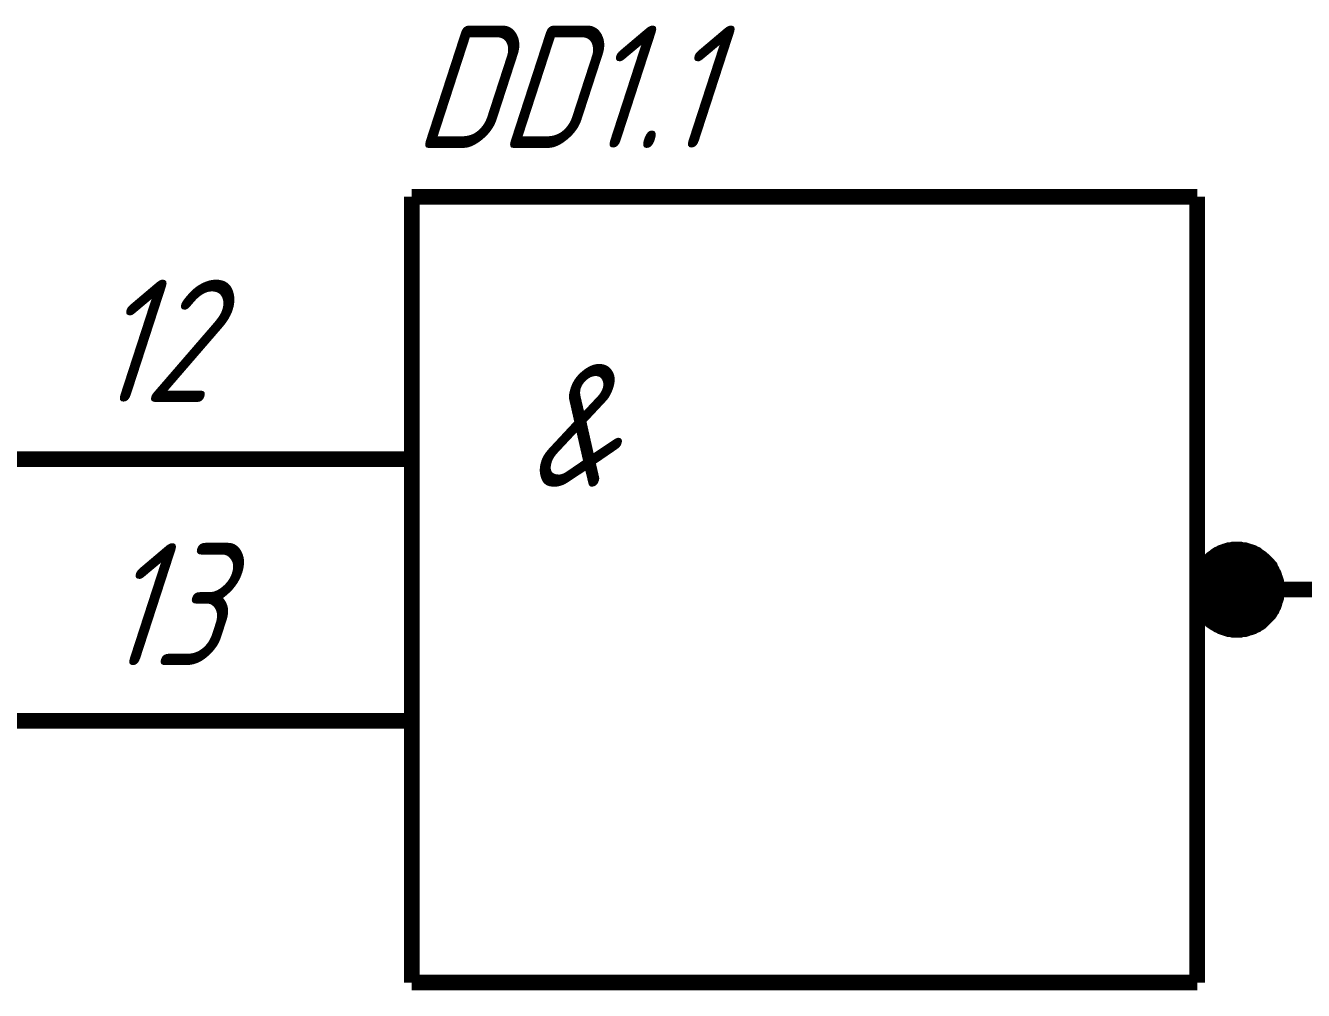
# Model space of a CAD drawing. Header units: millimetres. Extents: x 0 to 420, y 0 to 297.
# Drawn here: x 120.15 to 144.55, y 164.85 to 183.27 of the extents above; entities that cross this region are included whole.
import ezdxf

# ---------------------------------------------------------------- set-up
doc = ezdxf.new("R2010")
doc.units = ezdxf.units.MM
doc.layers.add('Sheet', color=255, linetype='Continuous')
doc.styles.add('GOST', font='', dxfattribs={"oblique": 18})
doc.styles.get('GOST').set_extended_font_data('GOST type A')

msp = doc.modelspace()

# ---------------------------------------------------------------- linework, layer by layer
at = {"layer": 'Sheet'}
for points, const_width in [([(127.522, 164.996), (127.522, 179.999)], 0.3), ([(127.522, 179.999), (142.522, 179.999)], 0.3), ([(142.522, 179.999), (142.522, 164.996)], 0.3), ([(122.526, 174.991), (110.019, 174.991), (110.019, 169.993)], 0.3), ([(127.522, 174.991), (122.526, 174.991)], 0.3), ([(143.275, 173.261), (143.241, 173.261), (143.196, 173.261), (143.162, 173.25), (143.118, 173.25), (143.084, 173.239), (143.05, 173.228), (143.016, 173.216), (142.983, 173.205), (142.949, 173.183), (142.915, 173.171), (142.882, 173.149), (142.859, 173.126), (142.826, 173.104), (142.792, 173.082), (142.769, 173.059), (142.747, 173.037), (142.713, 173.014), (142.691, 172.98), (142.668, 172.947), (142.646, 172.924), (142.635, 172.891), (142.612, 172.857), (142.601, 172.823), (142.579, 172.79), (142.567, 172.756), (142.556, 172.722), (142.545, 172.689), (142.534, 172.655), (142.534, 172.61), (142.522, 172.576), (142.522, 172.531), (142.522, 172.498)], 0.3), ([(142.522, 172.498), (142.522, 172.531), (142.522, 172.576), (142.534, 172.61), (142.534, 172.655), (142.545, 172.689), (142.556, 172.722), (142.567, 172.756), (142.579, 172.79), (142.601, 172.823), (142.612, 172.857), (142.635, 172.891), (142.646, 172.924), (142.668, 172.947), (142.691, 172.98), (142.713, 173.014), (142.747, 173.037), (142.769, 173.059), (142.792, 173.082), (142.826, 173.104), (142.859, 173.126), (142.882, 173.149), (142.915, 173.171), (142.949, 173.183), (142.983, 173.205), (143.016, 173.216), (143.05, 173.228), (143.084, 173.239), (143.118, 173.25), (143.162, 173.25), (143.196, 173.261), (143.241, 173.261), (143.275, 173.261)], 0.0991), ([(144.038, 172.498), (144.038, 172.531), (144.038, 172.576), (144.027, 172.61), (144.027, 172.655), (144.016, 172.689), (144.004, 172.722), (143.993, 172.756), (143.982, 172.79), (143.96, 172.823), (143.948, 172.857), (143.926, 172.891), (143.915, 172.924), (143.892, 172.947), (143.87, 172.98), (143.836, 173.014), (143.814, 173.037), (143.791, 173.059), (143.757, 173.082), (143.735, 173.104), (143.701, 173.126), (143.668, 173.149), (143.645, 173.171), (143.612, 173.183), (143.578, 173.205), (143.544, 173.216), (143.499, 173.228), (143.466, 173.239), (143.432, 173.25), (143.387, 173.25), (143.353, 173.261), (143.32, 173.261), (143.275, 173.261)], 0.3), ([(143.275, 173.261), (143.275, 173.261)], 0.0991), ([(143.275, 173.261), (143.32, 173.261), (143.353, 173.261), (143.387, 173.25), (143.432, 173.25), (143.466, 173.239), (143.499, 173.228), (143.544, 173.216), (143.578, 173.205), (143.612, 173.183), (143.645, 173.171), (143.668, 173.149), (143.701, 173.126), (143.735, 173.104), (143.757, 173.082), (143.791, 173.059), (143.814, 173.037), (143.836, 173.014), (143.87, 172.98), (143.892, 172.947), (143.915, 172.924), (143.926, 172.891), (143.948, 172.857), (143.96, 172.823), (143.982, 172.79), (143.993, 172.756), (144.004, 172.722), (144.016, 172.689), (144.027, 172.655), (144.027, 172.61), (144.038, 172.576), (144.038, 172.531), (144.038, 172.498)], 0.0991), ([(142.522, 172.498), (147.519, 172.498)], 0.3), ([(142.522, 172.498), (142.522, 172.453), (142.522, 172.419), (142.534, 172.385), (142.534, 172.34), (142.545, 172.307), (142.556, 172.273), (142.567, 172.228), (142.579, 172.194), (142.601, 172.161), (142.612, 172.127), (142.635, 172.105), (142.646, 172.071), (142.668, 172.037), (142.691, 172.015), (142.713, 171.981), (142.747, 171.959), (142.769, 171.936), (142.792, 171.902), (142.826, 171.88), (142.859, 171.858), (142.882, 171.846), (142.915, 171.824), (142.949, 171.813), (142.983, 171.79), (143.016, 171.779), (143.05, 171.768), (143.084, 171.756), (143.118, 171.745), (143.162, 171.745), (143.196, 171.734), (143.241, 171.734), (143.275, 171.734)], 0.3), ([(143.275, 171.734), (143.241, 171.734), (143.196, 171.734), (143.162, 171.745), (143.118, 171.745), (143.084, 171.756), (143.05, 171.768), (143.016, 171.779), (142.983, 171.79), (142.949, 171.813), (142.915, 171.824), (142.882, 171.846), (142.859, 171.858), (142.826, 171.88), (142.792, 171.902), (142.769, 171.936), (142.747, 171.959), (142.713, 171.981), (142.691, 172.015), (142.668, 172.037), (142.646, 172.071), (142.635, 172.105), (142.612, 172.127), (142.601, 172.161), (142.579, 172.194), (142.567, 172.228), (142.556, 172.273), (142.545, 172.307), (142.534, 172.34), (142.534, 172.385), (142.522, 172.419), (142.522, 172.453), (142.522, 172.498)], 0.0991), ([(142.522, 172.498), (142.522, 172.498)], 0.0991), ([(143.275, 171.734), (143.32, 171.734), (143.353, 171.734), (143.387, 171.745), (143.432, 171.745), (143.466, 171.756), (143.499, 171.768), (143.544, 171.779), (143.578, 171.79), (143.612, 171.813), (143.645, 171.824), (143.668, 171.846), (143.701, 171.858), (143.735, 171.88), (143.757, 171.902), (143.791, 171.936), (143.814, 171.959), (143.836, 171.981), (143.87, 172.015), (143.892, 172.037), (143.915, 172.071), (143.926, 172.105), (143.948, 172.127), (143.96, 172.161), (143.982, 172.194), (143.993, 172.228), (144.004, 172.273), (144.016, 172.307), (144.027, 172.34), (144.027, 172.385), (144.038, 172.419), (144.038, 172.453), (144.038, 172.498)], 0.3), ([(144.038, 172.498), (144.038, 172.453), (144.038, 172.419), (144.027, 172.385), (144.027, 172.34), (144.016, 172.307), (144.004, 172.273), (143.993, 172.228), (143.982, 172.194), (143.96, 172.161), (143.948, 172.127), (143.926, 172.105), (143.915, 172.071), (143.892, 172.037), (143.87, 172.015), (143.836, 171.981), (143.814, 171.959), (143.791, 171.936), (143.757, 171.902), (143.735, 171.88), (143.701, 171.858), (143.668, 171.846), (143.645, 171.824), (143.612, 171.813), (143.578, 171.79), (143.544, 171.779), (143.499, 171.768), (143.466, 171.756), (143.432, 171.745), (143.387, 171.745), (143.353, 171.734), (143.32, 171.734), (143.275, 171.734)], 0.0991), ([(144.038, 172.498), (144.038, 172.498), (144.038, 172.498), (144.038, 172.498), (144.038, 172.498), (144.038, 172.498), (144.038, 172.498), (144.038, 172.498), (144.038, 172.498), (144.038, 172.498), (144.038, 172.498), (144.038, 172.498), (144.038, 172.498), (144.038, 172.498), (144.038, 172.498), (144.038, 172.498), (144.038, 172.498), (144.038, 172.498), (144.038, 172.498), (144.038, 172.498), (144.038, 172.498), (144.038, 172.498), (144.038, 172.498), (144.038, 172.498), (144.038, 172.498), (144.038, 172.498), (144.038, 172.498), (144.038, 172.498), (144.038, 172.498), (144.038, 172.498), (144.038, 172.498), (144.038, 172.498), (144.038, 172.498)], 0.0991), ([(144.038, 172.498), (144.038, 172.498)], 0.0991), ([(122.526, 169.993), (110.019, 169.993), (92.526, 169.993), (77.526, 169.993), (77.526, 164.996)], 0.3), ([(127.522, 169.993), (122.526, 169.993)], 0.3), ([(142.522, 164.996), (127.522, 164.996)], 0.3)]:
    msp.add_lwpolyline(points, dxfattribs=dict(at, const_width=const_width))
at = {"layer": 'Sheet', "const_width": 0.762}
msp.add_lwpolyline([(142.881, 172.5, 1), (143.643, 172.5, 1)], format="xyb", close=True, dxfattribs=at)

# ---------------------------------------------------------------- texts
at = {"layer": 'Sheet', "style": 'GOST', "oblique": 18}
for s, height, p in [('DD1.1', 2.3358, (127.545, 180.931)), ('12', 2.3358, (121.437, 176.08)), ('&', 2.336, (129.701, 174.463)), ('13', 2.3358, (121.617, 171.049))]:
    msp.add_text(s, height=height, dxfattribs=at).set_placement(p)

doc.saveas('drawing.dxf')
